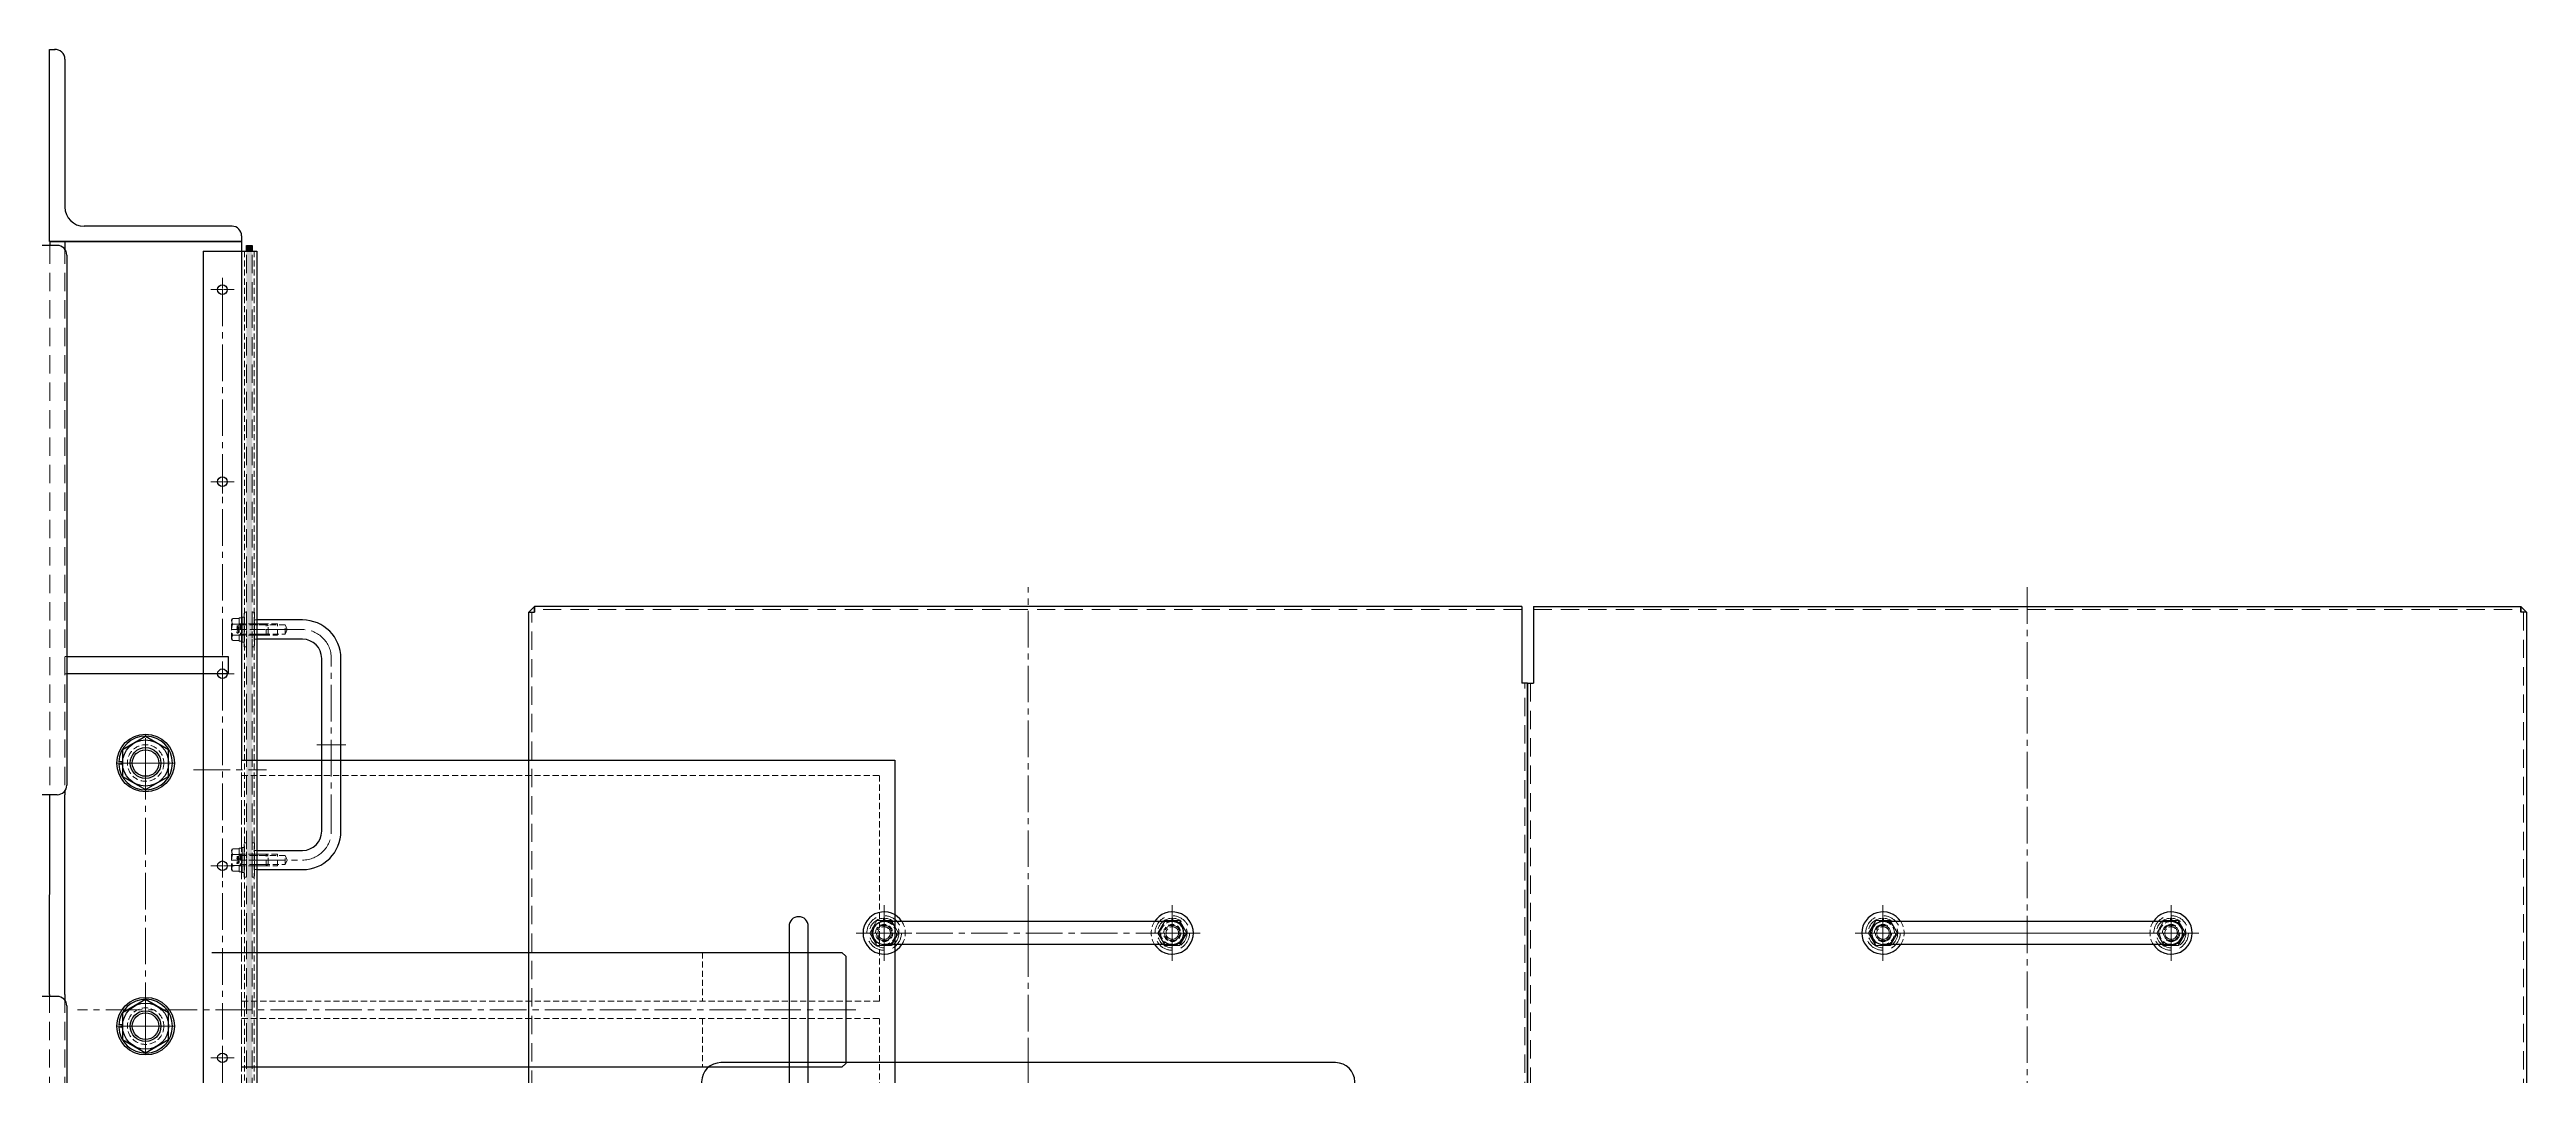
# Model space of a CAD drawing. Header units: millimetres. Extents: x 0 to 51411, y 0 to 16902.
# Drawn here: x 5429 to 6719, y 15367 to 15901 of the extents above; entities that cross this region are included whole.
import ezdxf

# ---------------------------------------------------------------- set-up
doc = ezdxf.new("R2010")
doc.units = ezdxf.units.MM
doc.linetypes.add('CENTER2', pattern=[28.575, 19.05, -3.175, 3.175, -3.175])
doc.linetypes.add('HIDDEN2', pattern=[4.7625, 3.175, -1.5875])
for name, color, linetype, lineweight in [('01_外形線', 7, 'Continuous', 25), ('03_かくれ線', 6, 'HIDDEN2', 13), ('04_中心線', 1, 'CENTER2', 9)]:
    doc.layers.add(name, color=color, linetype=linetype, lineweight=lineweight)
doc.styles.add('寸法用', font='simplex.shx', dxfattribs={"width": 0.8, "bigfont": '@extfont2.shx'})

# ---------------------------------------------------------------- blocks, each defined once
blk = doc.blocks.new('*U808')
at = {"layer": '04_中心線', "color": 0, "linetype": 'CENTER2', "transparency": 16777216}
for p, q in [((-8, 0), (-0.9, 0)), ((0, 0.9), (0, 8)), ((0.9, 0), (8, 0)), ((0, -8), (0, -0.9))]:
    blk.add_line(p, q, dxfattribs=at)
at = {"layer": '04_中心線', "color": 0, "linetype": 'Continuous', "transparency": 16777216}
for p, q in [((-0.45, 0), (0.45, 0)), ((0, -0.45), (0, 0.45))]:
    blk.add_line(p, q, dxfattribs=at)
blk = doc.blocks.new('*U809')
at = {"layer": '04_中心線', "color": 0, "linetype": 'CENTER2', "transparency": 16777216}
for p, q in [((-8, 0), (-0.9, 0)), ((0, 0.9), (0, 8)), ((0.9, 0), (8, 0)), ((0, -8), (0, -0.9))]:
    blk.add_line(p, q, dxfattribs=at)
at = {"layer": '04_中心線', "color": 0, "linetype": 'Continuous', "transparency": 16777216}
for p, q in [((-0.45, 0), (0.45, 0)), ((0, -0.45), (0, 0.45))]:
    blk.add_line(p, q, dxfattribs=at)
blk = doc.blocks.new('*U804')
at = {"layer": '04_中心線', "color": 0, "linetype": 'CENTER2', "transparency": 16777216}
for p, q in [((-8, 0), (-0.9, 0)), ((0, 0.9), (0, 8)), ((0.9, 0), (8, 0)), ((0, -8), (0, -0.9))]:
    blk.add_line(p, q, dxfattribs=at)
at = {"layer": '04_中心線', "color": 0, "linetype": 'Continuous', "transparency": 16777216}
for p, q in [((-0.45, 0), (0.45, 0)), ((0, -0.45), (0, 0.45))]:
    blk.add_line(p, q, dxfattribs=at)
blk = doc.blocks.new('*U805')
at = {"layer": '04_中心線', "color": 0, "linetype": 'CENTER2', "transparency": 16777216}
for p, q in [((-8, 0), (-0.9, 0)), ((0, 0.9), (0, 8)), ((0.9, 0), (8, 0)), ((0, -8), (0, -0.9))]:
    blk.add_line(p, q, dxfattribs=at)
at = {"layer": '04_中心線', "color": 0, "linetype": 'Continuous', "transparency": 16777216}
for p, q in [((-0.45, 0), (0.45, 0)), ((0, -0.45), (0, 0.45))]:
    blk.add_line(p, q, dxfattribs=at)
blk = doc.blocks.new('*U810')
at = {"layer": '04_中心線', "color": 0, "linetype": 'CENTER2', "transparency": 16777216}
for p, q in [((-9.5, 0), (-1.2, 0)), ((0, 1.2), (0, 9.5)), ((1.2, 0), (9.5, 0)), ((0, -9.5), (0, -1.2))]:
    blk.add_line(p, q, dxfattribs=at)
at = {"layer": '04_中心線', "color": 0, "linetype": 'Continuous', "transparency": 16777216}
for p, q in [((-0.6, 0), (0.6, 0)), ((0, -0.6), (0, 0.6))]:
    blk.add_line(p, q, dxfattribs=at)
blk = doc.blocks.new('*U811')
at = {"layer": '04_中心線', "color": 0, "linetype": 'CENTER2', "transparency": 16777216}
for p, q in [((-9.5, 0), (-1.2, 0)), ((0, 1.2), (0, 9.5)), ((1.2, 0), (9.5, 0)), ((0, -9.5), (0, -1.2))]:
    blk.add_line(p, q, dxfattribs=at)
at = {"layer": '04_中心線', "color": 0, "linetype": 'Continuous', "transparency": 16777216}
for p, q in [((-0.6, 0), (0.6, 0)), ((0, -0.6), (0, 0.6))]:
    blk.add_line(p, q, dxfattribs=at)
blk = doc.blocks.new('*U812')
at = {"layer": '04_中心線', "color": 0, "linetype": 'CENTER2', "transparency": 16777216}
for p, q in [((0, 2.2), (0, 14.5)), ((-14.5, 0), (-2.2, 0)), ((2.2, 0), (14.5, 0)), ((0, -14.5), (0, -2.2))]:
    blk.add_line(p, q, dxfattribs=at)
at = {"layer": '04_中心線', "color": 0, "linetype": 'Continuous', "transparency": 16777216}
for p, q in [((-1.1, 0), (1.1, 0)), ((0, -1.1), (0, 1.1))]:
    blk.add_line(p, q, dxfattribs=at)
blk = doc.blocks.new('*U813')
at = {"layer": '04_中心線', "color": 0, "linetype": 'CENTER2', "transparency": 16777216}
for p, q in [((-9.6, 0), (-1.8, 0)), ((0, 1.8), (0, 9.6)), ((1.8, 0), (9.6, 0)), ((0, -9.6), (0, -1.8))]:
    blk.add_line(p, q, dxfattribs=at)
at = {"layer": '04_中心線', "color": 0, "linetype": 'Continuous', "transparency": 16777216}
for p, q in [((-0.9, 0), (0.9, 0)), ((0, -0.9), (0, 0.9))]:
    blk.add_line(p, q, dxfattribs=at)
blk = doc.blocks.new('*U814')
at = {"layer": '04_中心線', "color": 0, "linetype": 'CENTER2', "transparency": 16777216}
for p, q in [((-9.6, 0), (-1.8, 0)), ((0, 1.8), (0, 9.6)), ((1.8, 0), (9.6, 0)), ((0, -9.6), (0, -1.8))]:
    blk.add_line(p, q, dxfattribs=at)
at = {"layer": '04_中心線', "color": 0, "linetype": 'Continuous', "transparency": 16777216}
for p, q in [((-0.9, 0), (0.9, 0)), ((0, -0.9), (0, 0.9))]:
    blk.add_line(p, q, dxfattribs=at)
blk = doc.blocks.new('*U815')
at = {"layer": '04_中心線', "color": 0, "linetype": 'CENTER2', "transparency": 16777216}
for p, q in [((0, 2.2), (0, 14.5)), ((-14.5, 0), (-2.2, 0)), ((2.2, 0), (14.5, 0)), ((0, -14.5), (0, -2.2))]:
    blk.add_line(p, q, dxfattribs=at)
at = {"layer": '04_中心線', "color": 0, "linetype": 'Continuous', "transparency": 16777216}
for p, q in [((-1.1, 0), (1.1, 0)), ((0, -1.1), (0, 1.1))]:
    blk.add_line(p, q, dxfattribs=at)
blk = doc.blocks.new('*U828')
at = {"layer": '04_中心線', "color": 0, "linetype": 'CENTER2', "transparency": 16777216}
for p, q in [((-9.5, 0), (-1.2, 0)), ((0, 1.2), (0, 9.5)), ((1.2, 0), (9.5, 0)), ((0, -9.5), (0, -1.2))]:
    blk.add_line(p, q, dxfattribs=at)
at = {"layer": '04_中心線', "color": 0, "linetype": 'Continuous', "transparency": 16777216}
for p, q in [((-0.6, 0), (0.6, 0)), ((0, -0.6), (0, 0.6))]:
    blk.add_line(p, q, dxfattribs=at)
blk = doc.blocks.new('*U829')
at = {"layer": '04_中心線', "color": 0, "linetype": 'CENTER2', "transparency": 16777216}
for p, q in [((-9.5, 0), (-1.2, 0)), ((0, 1.2), (0, 9.5)), ((1.2, 0), (9.5, 0)), ((0, -9.5), (0, -1.2))]:
    blk.add_line(p, q, dxfattribs=at)
at = {"layer": '04_中心線', "color": 0, "linetype": 'Continuous', "transparency": 16777216}
for p, q in [((-0.6, 0), (0.6, 0)), ((0, -0.6), (0, 0.6))]:
    blk.add_line(p, q, dxfattribs=at)
blk = doc.blocks.new('*U830')
at = {"layer": '04_中心線', "color": 0, "linetype": 'CENTER2', "transparency": 16777216}
for p, q in [((0, 2.2), (0, 14.5)), ((-14.5, 0), (-2.2, 0)), ((2.2, 0), (14.5, 0)), ((0, -14.5), (0, -2.2))]:
    blk.add_line(p, q, dxfattribs=at)
at = {"layer": '04_中心線', "color": 0, "linetype": 'Continuous', "transparency": 16777216}
for p, q in [((-1.1, 0), (1.1, 0)), ((0, -1.1), (0, 1.1))]:
    blk.add_line(p, q, dxfattribs=at)
blk = doc.blocks.new('*U831')
at = {"layer": '04_中心線', "color": 0, "linetype": 'CENTER2', "transparency": 16777216}
for p, q in [((-9.6, 0), (-1.8, 0)), ((0, 1.8), (0, 9.6)), ((1.8, 0), (9.6, 0)), ((0, -9.6), (0, -1.8))]:
    blk.add_line(p, q, dxfattribs=at)
at = {"layer": '04_中心線', "color": 0, "linetype": 'Continuous', "transparency": 16777216}
for p, q in [((-0.9, 0), (0.9, 0)), ((0, -0.9), (0, 0.9))]:
    blk.add_line(p, q, dxfattribs=at)
blk = doc.blocks.new('*U832')
at = {"layer": '04_中心線', "color": 0, "linetype": 'CENTER2', "transparency": 16777216}
for p, q in [((-9.6, 0), (-1.8, 0)), ((0, 1.8), (0, 9.6)), ((1.8, 0), (9.6, 0)), ((0, -9.6), (0, -1.8))]:
    blk.add_line(p, q, dxfattribs=at)
at = {"layer": '04_中心線', "color": 0, "linetype": 'Continuous', "transparency": 16777216}
for p, q in [((-0.9, 0), (0.9, 0)), ((0, -0.9), (0, 0.9))]:
    blk.add_line(p, q, dxfattribs=at)
blk = doc.blocks.new('*U833')
at = {"layer": '04_中心線', "color": 0, "linetype": 'CENTER2', "transparency": 16777216}
for p, q in [((0, 2.2), (0, 14.5)), ((-14.5, 0), (-2.2, 0)), ((2.2, 0), (14.5, 0)), ((0, -14.5), (0, -2.2))]:
    blk.add_line(p, q, dxfattribs=at)
at = {"layer": '04_中心線', "color": 0, "linetype": 'Continuous', "transparency": 16777216}
for p, q in [((-1.1, 0), (1.1, 0)), ((0, -1.1), (0, 1.1))]:
    blk.add_line(p, q, dxfattribs=at)
blk = doc.blocks.new('*U1481')
at = {"layer": '04_中心線', "color": 0, "linetype": 'CENTER2', "transparency": 16777216}
for p, q in [((0, 1.9), (0, 13)), ((-13, 0), (-1.9, 0)), ((1.9, 0), (13, 0)), ((0, -13), (0, -1.9))]:
    blk.add_line(p, q, dxfattribs=at)
at = {"layer": '04_中心線', "color": 0, "linetype": 'Continuous', "transparency": 16777216}
for p, q in [((-0.95, 0), (0.95, 0)), ((0, -0.95), (0, 0.95))]:
    blk.add_line(p, q, dxfattribs=at)
blk = doc.blocks.new('*U1482')
at = {"layer": '04_中心線', "color": 0, "linetype": 'CENTER2', "transparency": 16777216}
for p, q in [((0, 1.9), (0, 13)), ((-13, 0), (-1.9, 0)), ((1.9, 0), (13, 0)), ((0, -13), (0, -1.9))]:
    blk.add_line(p, q, dxfattribs=at)
at = {"layer": '04_中心線', "color": 0, "linetype": 'Continuous', "transparency": 16777216}
for p, q in [((-0.95, 0), (0.95, 0)), ((0, -0.95), (0, 0.95))]:
    blk.add_line(p, q, dxfattribs=at)
blk = doc.blocks.new('*U1450')
at = {"layer": '04_中心線', "color": 0, "linetype": 'CENTER2', "transparency": 16777216}
for p, q in [((-6.1, 0), (-0.5, 0)), ((0, 0.5), (0, 6.1)), ((0.5, 0), (6.1, 0)), ((0, -6.1), (0, -0.5))]:
    blk.add_line(p, q, dxfattribs=at)
at = {"layer": '04_中心線', "color": 0, "linetype": 'Continuous', "transparency": 16777216}
for p, q in [((-0.3, 0), (0.3, 0)), ((0, -0.3), (0, 0.3))]:
    blk.add_line(p, q, dxfattribs=at)
blk = doc.blocks.new('*U1454')
at = {"layer": '04_中心線', "color": 0, "linetype": 'CENTER2', "transparency": 16777216}
for p, q in [((-6.1, 0), (-0.5, 0)), ((0, 0.5), (0, 6.1)), ((0.5, 0), (6.1, 0)), ((0, -6.1), (0, -0.5))]:
    blk.add_line(p, q, dxfattribs=at)
at = {"layer": '04_中心線', "color": 0, "linetype": 'Continuous', "transparency": 16777216}
for p, q in [((-0.3, 0), (0.3, 0)), ((0, -0.3), (0, 0.3))]:
    blk.add_line(p, q, dxfattribs=at)
blk = doc.blocks.new('*U1455')
at = {"layer": '04_中心線', "color": 0, "linetype": 'CENTER2', "transparency": 16777216}
for p, q in [((-6.1, 0), (-0.5, 0)), ((0, 0.5), (0, 6.1)), ((0.5, 0), (6.1, 0)), ((0, -6.1), (0, -0.5))]:
    blk.add_line(p, q, dxfattribs=at)
at = {"layer": '04_中心線', "color": 0, "linetype": 'Continuous', "transparency": 16777216}
for p, q in [((-0.3, 0), (0.3, 0)), ((0, -0.3), (0, 0.3))]:
    blk.add_line(p, q, dxfattribs=at)
blk = doc.blocks.new('*U1456')
at = {"layer": '04_中心線', "color": 0, "linetype": 'CENTER2', "transparency": 16777216}
for p, q in [((-6.1, 0), (-0.5, 0)), ((0, 0.5), (0, 6.1)), ((0.5, 0), (6.1, 0)), ((0, -6.1), (0, -0.5))]:
    blk.add_line(p, q, dxfattribs=at)
at = {"layer": '04_中心線', "color": 0, "linetype": 'Continuous', "transparency": 16777216}
for p, q in [((-0.3, 0), (0.3, 0)), ((0, -0.3), (0, 0.3))]:
    blk.add_line(p, q, dxfattribs=at)
blk = doc.blocks.new('*U1457')
at = {"layer": '04_中心線', "color": 0, "linetype": 'CENTER2', "transparency": 16777216}
for p, q in [((-6.1, 0), (-0.5, 0)), ((0, 0.5), (0, 6.1)), ((0.5, 0), (6.1, 0)), ((0, -6.1), (0, -0.5))]:
    blk.add_line(p, q, dxfattribs=at)
at = {"layer": '04_中心線', "color": 0, "linetype": 'Continuous', "transparency": 16777216}
for p, q in [((-0.3, 0), (0.3, 0)), ((0, -0.3), (0, 0.3))]:
    blk.add_line(p, q, dxfattribs=at)

msp = doc.modelspace()

# ---------------------------------------------------------------- hatches: boundary and pattern name
at = {"layer": '01_外形線', "ltscale": 3, "transparency": 33554483}
h = msp.add_hatch(color=256, dxfattribs=at)
h.dxf.hatch_style = 1
h.paths.add_polyline_path([(5531.964, 15795.9), (5531.964, 15798.9), (5534.964, 15798.9), (5534.964, 15795.9)])
at = {"layer": '03_かくれ線', "ltscale": 3, "transparency": 33554495}
h = msp.add_hatch(color=256, dxfattribs=at)
h.dxf.hatch_style = 1
h.paths.add_polyline_path([(5531.964, 15255.9), (5531.964, 15795.9), (5534.964, 15795.9), (5534.964, 15255.9)])

# ---------------------------------------------------------------- linework, layer by layer
at = {"layer": '01_外形線'}
for p, q in [((5429.467, 15800.91), (5429.467, 15900.91)), ((5429.467, 15900.91), (5432.467, 15900.91)), ((5437.467, 15895.91), (5437.467, 15818.91)), ((5433.467, 15798.9), (5425.467, 15798.9)), ((5429.467, 15800.91), (5529.467, 15800.91)), ((5529.467, 15800.91), (5429.467, 15800.91)), ((5429.641, 15800.91), (5429.641, 15798.91)), ((5437.467, 15800.91), (5437.467, 15798.91)), ((5437.467, 15798.91), (5437.467, 15796.9)), ((5524.467, 15808.91), (5447.467, 15808.91)), ((5529.467, 15803.91), (5529.467, 15800.91)), ((5529.467, 15800.91), (5529.467, 15795.9)), ((5438.467, 15793.9), (5438.467, 15517.91)), ((5509.467, 15795.9), (5537.467, 15795.9)), ((5509.467, 15795.9), (5509.467, 15255.9)), ((5537.467, 15795.9), (5537.467, 15255.9)), ((5561.164, 15603.9), (5537.464, 15603.9)), ((5678.967, 14573.91), (5678.967, 15607.91)), ((5678.967, 15607.91), (5681.967, 15607.91)), ((6195.967, 15610.91), (5681.967, 15610.91)), ((5681.967, 15610.91), (5681.967, 15607.91)), ((6195.967, 15610.91), (6195.967, 15570.91)), ((6195.967, 15610.91), (6195.967, 15570.91)), ((6201.967, 15610.91), (6201.967, 15570.91)), ((6201.967, 15610.91), (6715.967, 15610.91)), ((6715.967, 15610.91), (6715.967, 15607.91)), ((6718.967, 15607.91), (6715.967, 15607.91)), ((6718.967, 15607.91), (6718.967, 14573.91)), ((5561.164, 15593.9), (5537.464, 15593.9)), ((5438.467, 15584.91), (5522.467, 15584.91)), ((5522.467, 15584.91), (5522.467, 15575.91)), ((5571.164, 15493.9), (5571.164, 15583.9)), ((5581.164, 15493.9), (5581.164, 15583.9)), ((5522.467, 15575.91), (5438.467, 15575.91)), ((6198.967, 15570.91), (6195.967, 15570.91)), ((6198.967, 14610.91), (6198.967, 15570.91)), ((6198.967, 15570.91), (6198.967, 14610.91)), ((6198.967, 15570.91), (6201.967, 15570.91)), ((5433.467, 15512.91), (5425.467, 15512.91)), ((5429.467, 15408.91), (5429.641, 15512.91)), ((5437.467, 15514.91), (5437.467, 15512.91)), ((5437.467, 15408.91), (5437.467, 15512.91)), ((5537.464, 15483.9), (5561.164, 15483.9)), ((5537.464, 15473.9), (5561.164, 15473.9)), ((6013.967, 15446.91), (5863.967, 15446.91)), ((6533.967, 15446.91), (6383.967, 15446.91)), ((5513.967, 15430.81), (5841.967, 15430.81)), ((5841.967, 15430.81), (5843.967, 15428.81)), ((5843.967, 15428.81), (5843.967, 15373.01)), ((6013.967, 15434.91), (5863.967, 15434.91)), ((6533.967, 15434.91), (6383.967, 15434.91)), ((5433.467, 15407.91), (5425.467, 15407.91)), ((5429.467, 15408.91), (5429.467, 15407.91)), ((5437.467, 15408.91), (5437.467, 15405.91)), ((5438.467, 15402.91), (5438.467, 13798.91)), ((5841.967, 15371.01), (5529.467, 15371.01)), ((5843.967, 15373.01), (5841.967, 15371.01))]:
    msp.add_line(p, q, dxfattribs=at)
for points in [[(5529.467, 15800.91), (5529.467, 15530.91), (5869.467, 15530.91), (5869.467, 15270.91), (5429.467, 15270.91)], [(5681.967, 15607.91), (5681.967, 15610.91), (5678.967, 15607.91), (5681.967, 15607.91)], [(6715.967, 15607.91), (6715.967, 15610.91), (6718.967, 15607.91), (6715.967, 15607.91)], [(5479.467, 15543.266), (5467.467, 15536.338)], [(5491.467, 15536.338), (5479.467, 15543.266)], [(5467.467, 15530.01), (5465.48, 15530.01)], [(5467.467, 15528.81), (5465.48, 15528.81)], [(5467.467, 15536.338), (5467.467, 15522.482)], [(5491.467, 15522.482), (5491.467, 15536.338)], [(5467.467, 15522.482), (5479.467, 15515.554)], [(5479.467, 15515.554), (5491.467, 15522.482)], [(5479.467, 15406.266), (5467.467, 15399.338)], [(5467.467, 15399.338), (5467.467, 15385.482)], [(5491.467, 15399.338), (5479.467, 15406.266)], [(5491.467, 15385.482), (5491.467, 15399.338)], [(5467.467, 15393.01), (5465.48, 15393.01)], [(5467.467, 15391.81), (5465.48, 15391.81)], [(5467.467, 15385.482), (5479.467, 15378.554)], [(5479.467, 15378.554), (5491.467, 15385.482)]]:
    msp.add_lwpolyline(points, dxfattribs=at)
at = {"layer": '01_外形線', "ltscale": 3}
msp.add_lwpolyline([(5531.964, 15795.9), (5531.964, 15798.9), (5534.964, 15798.9), (5534.964, 15795.9)], dxfattribs=at)
at = {"layer": '01_外形線'}
for points in [[(5465.48, 15528.81, 46.64522826), (5465.48, 15530.01)], [(5465.48, 15391.81, 46.64522826), (5465.48, 15393.01)]]:
    msp.add_lwpolyline(points, format="xyb", dxfattribs=at)
for points in [[(5814.467, 15444.41), (5814.467, 15357.41, 1), (5824.467, 15357.41), (5824.467, 15444.41, 1)], [(6108.967, 14818.41), (6108.967, 15363.41, 0.41421356), (6098.967, 15373.41), (5778.967, 15373.41, 0.41421356), (5768.967, 15363.41), (5768.967, 14818.41, 0.41421356), (5778.967, 14808.41), (6098.967, 14808.41, 0.41421356)]]:
    msp.add_lwpolyline(points, format="xyb", close=True, dxfattribs=at)
for centre, radius in [((5519.467, 15775.9), 2.5), ((5519.467, 15675.9), 2.5), ((5519.467, 15575.9), 2.5), ((5479.467, 15529.41), 15), ((5479.467, 15529.41), 12), ((5479.467, 15529.41), 8), ((5479.467, 15529.41), 6.918), ((5519.467, 15475.9), 2.5), ((5479.467, 15392.41), 15), ((5479.467, 15392.41), 12), ((5479.467, 15392.41), 8), ((5479.467, 15392.41), 6.918), ((5519.467, 15375.9), 2.5)]:
    msp.add_circle(centre, radius, dxfattribs=at)
for centre, radius, start, end in [((5432.467, 15895.91), 5, 0, 94.038408), ((5447.467, 15818.91), 10, 180, 270), ((5433.467, 15793.9), 5, 0, 90), ((5524.467, 15803.91), 5, 360, 90), ((5561.164, 15583.9), 20, 0, 90), ((5561.164, 15583.9), 10, 0, 90), ((5433.467, 15517.91), 5, 270, 0), ((5561.164, 15493.9), 20, 270, 0), ((5561.164, 15493.9), 10, 270, 0), ((5863.967, 15440.91), 11, 33.055731, 326.944269), ((6013.967, 15440.91), 11, 213.055731, 146.944269), ((6383.967, 15440.91), 11, 33.055731, 326.944269), ((6533.967, 15440.91), 11, 213.055731, 146.944269), ((5863.967, 15440.91), 6, 90, 270), ((6013.967, 15440.91), 6, 270, 90), ((6383.967, 15440.91), 6, 90, 270), ((6533.967, 15440.91), 6, 270, 90), ((5433.467, 15402.91), 5, 0, 89.999991)]:
    msp.add_arc(centre, radius, start, end, dxfattribs=at)
at = {"layer": '03_かくれ線', "ltscale": 3}
for p, q in [((5429.641, 15798.91), (5429.641, 15512.91)), ((5437.467, 15798.91), (5437.467, 15512.91)), ((5529.467, 15255.9), (5529.467, 15795.9)), ((5531.964, 15255.9), (5531.964, 15795.9)), ((5534.964, 15255.9), (5534.964, 15795.9)), ((5537.464, 15603.9), (5536.164, 15603.9)), ((5680.467, 14573.91), (5680.467, 15607.91)), ((6195.967, 15609.41), (5681.967, 15609.41)), ((6201.967, 15609.41), (6715.967, 15609.41)), ((6717.467, 15607.91), (6717.467, 14573.91)), ((5537.464, 15593.9), (5536.164, 15593.9)), ((6197.467, 14610.91), (6197.467, 15570.91)), ((6200.467, 15570.91), (6200.467, 14610.91)), ((5537.464, 15483.9), (5536.164, 15483.9)), ((5537.464, 15473.9), (5536.164, 15473.9)), ((5429.467, 15408.91), (5429.467, 13792.91)), ((5437.467, 15408.91), (5437.467, 13792.91))]:
    msp.add_line(p, q, dxfattribs=at)
at = {"layer": '03_かくれ線'}
for p, q in [((5529.467, 15795.9), (5529.467, 15255.9)), ((5530.967, 15795.9), (5530.967, 15255.9)), ((5535.967, 15795.9), (5535.967, 15255.9)), ((5536.164, 15593.9), (5536.164, 15603.9)), ((5437.467, 15584.91), (5438.467, 15584.91)), ((5437.467, 15575.91), (5438.467, 15575.91)), ((5536.164, 15473.9), (5536.164, 15483.9)), ((5769.467, 15430.81), (5769.467, 15405.41)), ((5769.467, 15396.41), (5769.467, 15371.01))]:
    msp.add_line(p, q, dxfattribs=at)
for points in [[(5524.769, 15604.673), (5524.264, 15603.8)], [(5524.264, 15594), (5524.264, 15603.8)], [(5528.264, 15604.673), (5524.769, 15604.673)], [(5528.264, 15599.746), (5528.264, 15605)], [(5528.264, 15605), (5529.764, 15605)], [(5528.264, 15593.126), (5528.264, 15604.673)], [(5528.264, 15593.126), (5528.264, 15604.673)], [(5529.764, 15599.2), (5529.764, 15605)], [(5524.264, 15598.9), (5543.264, 15598.9)], [(5524.769, 15593.126), (5524.264, 15594)], [(5528.264, 15601.786), (5524.769, 15601.786)], [(5528.264, 15596.013), (5524.769, 15596.013)], [(5528.264, 15593.126), (5524.769, 15593.126)], [(5528.264, 15601.9), (5542.264, 15601.9)], [(5528.864, 15601.3), (5528.264, 15601.9)], [(5529.764, 15599.2), (5528.264, 15599.746)], [(5528.264, 15592.8), (5528.264, 15599.146)], [(5529.764, 15598.6), (5528.264, 15599.146)], [(5528.864, 15596.5), (5528.264, 15595.9)], [(5528.264, 15595.9), (5542.264, 15595.9)], [(5529.764, 15592.8), (5528.264, 15592.8)], [(5528.864, 15601.9), (5528.864, 15595.9)], [(5528.864, 15601.3), (5542.864, 15601.3)], [(5528.864, 15596.5), (5542.864, 15596.5)], [(5529.764, 15592.8), (5529.764, 15598.6)], [(5536.164, 15595.9), (5548.164, 15595.9), (5548.164, 15601.9), (5536.164, 15601.9)], [(5536.164, 15596.5), (5552.164, 15596.5), (5552.164, 15601.3), (5536.164, 15601.3)], [(5542.264, 15601.9), (5543.264, 15600.9)], [(5542.264, 15595.9), (5542.264, 15601.9)], [(5542.264, 15595.9), (5543.264, 15596.9)], [(5543.264, 15596.9), (5543.264, 15600.9)], [(5552.164, 15596.5), (5553.158, 15598.9), (5552.164, 15601.3)], [(5529.467, 15522.91), (5861.467, 15522.91), (5861.467, 15405.41), (5529.467, 15405.41)], [(5524.769, 15484.673), (5524.264, 15483.8)], [(5524.264, 15474), (5524.264, 15483.8)], [(5524.264, 15478.9), (5543.264, 15478.9)], [(5528.264, 15484.673), (5524.769, 15484.673)], [(5528.264, 15481.786), (5524.769, 15481.786)], [(5528.264, 15476.013), (5524.769, 15476.013)], [(5528.264, 15479.746), (5528.264, 15485)], [(5528.264, 15485), (5529.764, 15485)], [(5528.264, 15473.126), (5528.264, 15484.673)], [(5528.264, 15473.126), (5528.264, 15484.673)], [(5528.264, 15481.9), (5542.264, 15481.9)], [(5528.864, 15481.3), (5528.264, 15481.9)], [(5529.764, 15479.2), (5528.264, 15479.746)], [(5528.264, 15472.8), (5528.264, 15479.146)], [(5529.764, 15478.6), (5528.264, 15479.146)], [(5528.864, 15476.5), (5528.264, 15475.9)], [(5528.264, 15475.9), (5542.264, 15475.9)], [(5528.864, 15481.9), (5528.864, 15475.9)], [(5528.864, 15481.3), (5542.864, 15481.3)], [(5528.864, 15476.5), (5542.864, 15476.5)], [(5529.764, 15479.2), (5529.764, 15485)], [(5529.764, 15472.8), (5529.764, 15478.6)], [(5536.164, 15475.9), (5548.164, 15475.9), (5548.164, 15481.9), (5536.164, 15481.9)], [(5536.164, 15476.5), (5552.164, 15476.5), (5552.164, 15481.3), (5536.164, 15481.3)], [(5542.264, 15481.9), (5543.264, 15480.9)], [(5542.264, 15475.9), (5542.264, 15481.9)], [(5542.264, 15475.9), (5543.264, 15476.9)], [(5543.264, 15476.9), (5543.264, 15480.9)], [(5552.164, 15476.5), (5553.158, 15478.9), (5552.164, 15481.3)], [(5524.769, 15473.126), (5524.264, 15474)], [(5528.264, 15473.126), (5524.769, 15473.126)], [(5529.764, 15472.8), (5528.264, 15472.8)], [(5529.467, 15396.41), (5861.467, 15396.41), (5861.467, 15278.91), (5529.467, 15278.91)]]:
    msp.add_lwpolyline(points, dxfattribs=at)
for points in [[(5524.769, 15601.786, -0.26794907), (5524.769, 15604.673)], [(5524.769, 15596.013, -0.1747), (5524.769, 15601.786)], [(5524.769, 15593.126, -0.26794907), (5524.769, 15596.013)], [(5524.769, 15476.013, -0.1747), (5524.769, 15481.786)], [(5524.769, 15481.786, -0.26794907), (5524.769, 15484.673)], [(5524.769, 15473.126, -0.26794907), (5524.769, 15476.013)]]:
    msp.add_lwpolyline(points, format="xyb", dxfattribs=at)
for points in [[(5530.764, 15605.4), (5530.764, 15592.4), (5529.764, 15592.4), (5529.764, 15605.4)], [(5530.764, 15589.9), (5530.764, 15607.9), (5531.964, 15607.9), (5531.964, 15589.9)], [(5534.964, 15589.9), (5534.964, 15607.9), (5536.164, 15607.9), (5536.164, 15589.9)], [(5530.764, 15469.9), (5530.764, 15487.9), (5531.964, 15487.9), (5531.964, 15469.9)], [(5534.964, 15469.9), (5534.964, 15487.9), (5536.164, 15487.9), (5536.164, 15469.9)], [(5530.764, 15485.4), (5530.764, 15472.4), (5529.764, 15472.4), (5529.764, 15485.4)]]:
    msp.add_lwpolyline(points, close=True, dxfattribs=at)
at = {"layer": '03_かくれ線', "ltscale": 3}
for points in [[(5863.667, 15447.41), (5863.667, 15448.604)], [(5864.267, 15447.41), (5864.267, 15448.604)], [(6013.667, 15447.41), (6013.667, 15448.604)], [(6014.267, 15447.41), (6014.267, 15448.604)], [(6383.667, 15447.41), (6383.667, 15448.604)], [(6384.267, 15447.41), (6384.267, 15448.604)], [(6533.667, 15447.41), (6533.667, 15448.604)], [(6534.267, 15447.41), (6534.267, 15448.604)]]:
    msp.add_lwpolyline(points, dxfattribs=at)
for points in [[(5867.72, 15434.41), (5871.472, 15440.91), (5867.72, 15447.41), (5860.214, 15447.41), (5856.461, 15440.91), (5860.214, 15434.41)], [(6017.72, 15434.41), (6021.472, 15440.91), (6017.72, 15447.41), (6010.214, 15447.41), (6006.461, 15440.91), (6010.214, 15434.41)], [(6387.72, 15434.41), (6391.472, 15440.91), (6387.72, 15447.41), (6380.214, 15447.41), (6376.461, 15440.91), (6380.214, 15434.41)], [(6537.72, 15434.41), (6541.472, 15440.91), (6537.72, 15447.41), (6530.214, 15447.41), (6526.461, 15440.91), (6530.214, 15434.41)]]:
    msp.add_lwpolyline(points, close=True, dxfattribs=at)
at = {"layer": '03_かくれ線'}
for centre, radius in [((5479.467, 15529.41), 9.5), ((5863.967, 15440.91), 4.5), ((5863.967, 15440.91), 4), ((5863.967, 15440.91), 3.25), ((6013.967, 15440.91), 4.5), ((6013.967, 15440.91), 4), ((6013.967, 15440.91), 3.25), ((6383.967, 15440.91), 4), ((6383.967, 15440.91), 3.25), ((6533.967, 15440.91), 4), ((6533.967, 15440.91), 3.25), ((5479.467, 15392.41), 9.5)]:
    msp.add_circle(centre, radius, dxfattribs=at)
at = {"layer": '03_かくれ線', "ltscale": 3}
for centre, radius in [((5863.967, 15440.91), 9), ((6013.967, 15440.91), 9), ((6383.967, 15440.91), 9), ((6533.967, 15440.91), 9), ((5863.967, 15440.91), 6.5), ((5863.967, 15440.91), 4), ((5863.967, 15440.91), 3.324), ((6013.967, 15440.91), 6.5), ((6013.967, 15440.91), 4), ((6013.967, 15440.91), 3.324), ((6383.967, 15440.91), 6.5), ((6383.967, 15440.91), 4.5), ((6383.967, 15440.91), 4), ((6383.967, 15440.91), 3.324), ((6533.967, 15440.91), 6.5), ((6533.967, 15440.91), 4.5), ((6533.967, 15440.91), 4), ((6533.967, 15440.91), 3.324)]:
    msp.add_circle(centre, radius, dxfattribs=at)
for centre in [(5863.967, 15440.91), (6013.967, 15440.91), (6383.967, 15440.91), (6533.967, 15440.91)]:
    msp.add_arc(centre, 7.7, 92.232868, 87.767132, dxfattribs=at)
at = {"layer": '03_かくれ線'}
for centre, radius, start, end in [((5863.967, 15440.91), 6, 270, 90), ((5863.967, 15440.91), 11, 326.944269, 33.055731), ((6013.967, 15440.91), 11, 146.944269, 213.055731), ((6013.967, 15440.91), 6, 90, 270), ((6383.967, 15440.91), 6, 270, 90), ((6383.967, 15440.91), 11, 326.944269, 33.055731), ((6533.967, 15440.91), 11, 146.944269, 213.055731), ((6533.967, 15440.91), 6, 90, 270)]:
    msp.add_arc(centre, radius, start, end, dxfattribs=at)
at = {"layer": '04_中心線'}
for p, q in [((5519.467, 15775.9), (5519.467, 15275.9)), ((5938.967, 14560.91), (5938.967, 15620.91)), ((6458.967, 15620.91), (6458.967, 14560.91)), ((5561.164, 15598.9), (5533.164, 15598.9)), ((5576.164, 15493.9), (5576.164, 15583.9)), ((5583.664, 15538.9), (5568.664, 15538.9)), ((5479.467, 15529.41), (5479.467, 15392.41)), ((5504.467, 15525.9), (5542.467, 15525.9)), ((5533.164, 15478.9), (5561.164, 15478.9)), ((5938.967, 15431.91), (5938.967, 15449.91)), ((6458.967, 15431.91), (6458.967, 15449.91)), ((6013.967, 15440.91), (5863.967, 15440.91)), ((6013.967, 15440.91), (5863.967, 15440.91)), ((6383.967, 15440.91), (6533.967, 15440.91)), ((6533.967, 15440.91), (6383.967, 15440.91)), ((5849.222, 15400.91), (5444.067, 15400.91)), ((5938.967, 14798.41), (5938.967, 15383.41))]:
    msp.add_line(p, q, dxfattribs=at)
for points in [[(5479.467, 15514.41), (5479.467, 15544.41)], [(5494.467, 15529.41), (5464.467, 15529.41)], [(5479.467, 15377.41), (5479.467, 15407.41)], [(5494.467, 15392.41), (5464.467, 15392.41)]]:
    msp.add_lwpolyline(points, dxfattribs=at)
for centre, start, end in [((5561.164, 15583.9), 0, 90), ((5561.164, 15493.9), 270, 0)]:
    msp.add_arc(centre, 15, start, end, dxfattribs=at)

# ---------------------------------------------------------------- block references
at = {"layer": '04_中心線', "linetype": 'CENTER2'}
for name, p, rotation in [('*U1450', (5519.467, 15775.9), 270), ('*U1454', (5519.467, 15675.9), 270), ('*U1455', (5519.467, 15575.9), 270), ('*U1481', (5479.467, 15529.41), 270), ('*U1456', (5519.467, 15475.9), 270), ('*U812', (5863.967, 15440.91), 180), ('*U813', (5863.967, 15440.91), 180), ('*U810', (5863.967, 15440.91), 180), ('*U808', (5863.967, 15440.91), 180), ('*U815', (6013.967, 15440.91), 180), ('*U814', (6013.967, 15440.91), 180), ('*U811', (6013.967, 15440.91), 180), ('*U809', (6013.967, 15440.91), 180), ('*U830', (6383.967, 15440.91), 180), ('*U831', (6383.967, 15440.91), 180), ('*U828', (6383.967, 15440.91), 180), ('*U833', (6533.967, 15440.91), 180), ('*U832', (6533.967, 15440.91), 180), ('*U829', (6533.967, 15440.91), 180), ('*U1482', (5479.467, 15392.41), 270), ('*U1457', (5519.467, 15375.9), 270)]:
    msp.add_blockref(name, p, dxfattribs=dict(at, rotation=rotation))
for name, p in [('*U805', (6383.967, 15440.91)), ('*U804', (6533.967, 15440.91))]:
    msp.add_blockref(name, p, dxfattribs=at)

# ---------------------------------------------------------------- texts
at = {"layer": '03_かくれ線', "style": '寸法用', "width": 0.8}
for p in [(5527.03, 15600.974), (5527.03, 15480.974)]:
    msp.add_text('M6×15', height=1, rotation=270, dxfattribs=at).set_placement(p)

doc.saveas('drawing.dxf')
